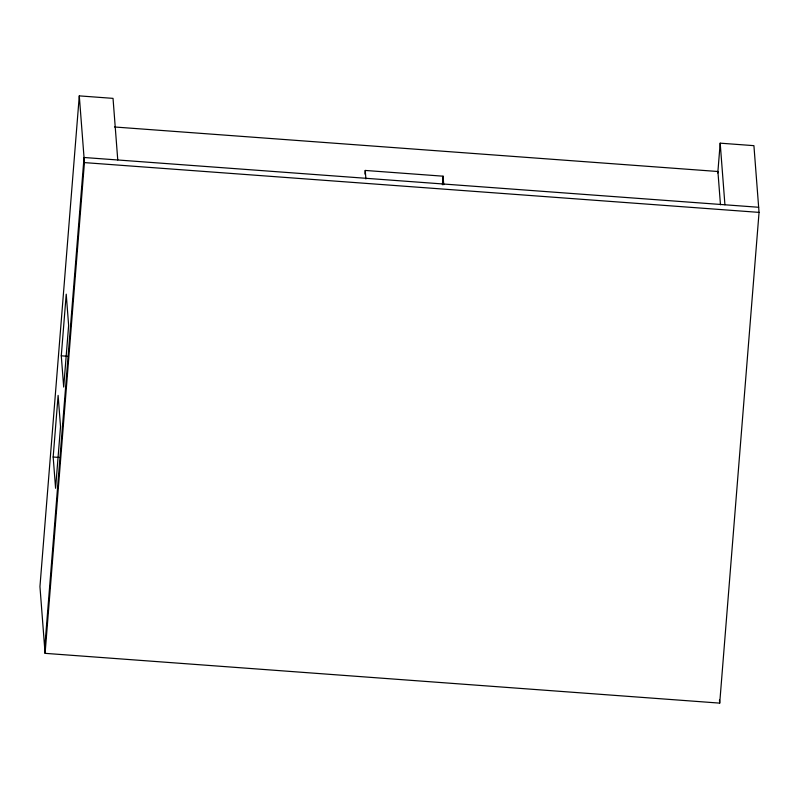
<?xml version="1.0" encoding="UTF-8"?>
<svg xmlns="http://www.w3.org/2000/svg" width="799" height="799" viewBox="0 0 799 799"><rect width="100%" height="100%" fill="white"/><g stroke="black" fill="none" stroke-linecap="round" stroke-linejoin="round"><path stroke-width="1.2" d="M117.763 159.98L113.029 98.367L79.291 95.88L39.95 586.616L45.084 653.342L719.709 703.12L759.05 212.384L753.916 145.658L720.189 143.171L717.792 172.983M53.173 457.008L58.117 395.385L60.524 426.646L55.58 488.279L53.173 457.008L59.196 457.457M61.283 355.805L66.227 294.172L68.634 325.443L63.69 387.076L61.283 355.805L67.306 356.254M44.694 648.229L84.035 157.493L758.66 207.271M45.084 653.342L84.424 162.606L79.291 95.88M364.953 174.122L365.243 170.447L443.085 176.189L443.735 184.709M442.396 184.759L443.085 176.189M114.487 126.981L717.911 171.505L720.468 204.774M84.424 162.606L759.05 212.384M720.189 143.171L724.923 204.774M719.47 700.054L719.709 703.12M365.243 170.447L365.902 178.966"/></g></svg>
